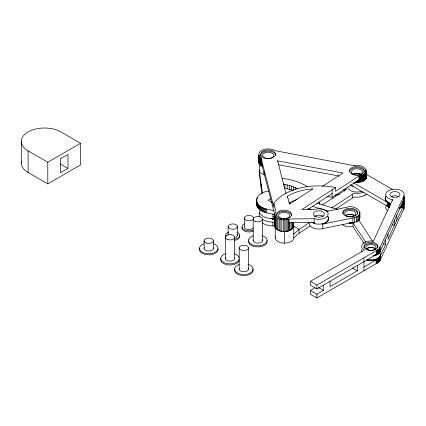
<?xml version="1.0" encoding="UTF-8"?>
<svg xmlns="http://www.w3.org/2000/svg" width="426" height="426" viewBox="0 0 426 426"><rect width="100%" height="100%" fill="white"/><g stroke="black" fill="none" stroke-linecap="round" stroke-linejoin="round"><path stroke-width="0.64" d="M272.944 225.929L272.944 222.138L274.349 222.111L274.349 225.902L272.528 225.924A13.925 8.041 0 0 1 262.272 222.931M259.205 210.353A13.925 8.041 0 0 0 272.528 218.724L272.944 218.73L272.944 213.927M275.233 237.735L275.233 226.637M284.632 243.139L284.632 231.393L285.037 231.387A9.281 5.357 0 0 0 293.338 224.364M293.802 226.089L293.802 237.836L299.073 233.246L310.091 225.977M354.15 165.703C363.495 162.876 372.814 173.819 359.049 176.034L335.491 191.38L335.491 187.589L333.563 187.2A48.734 28.137 0 0 0 317.844 185.901L314.66 186.002A48.734 28.137 0 0 0 288.402 192.078L285.979 193.276A48.734 28.137 0 0 0 274.727 202.126L273.801 203.378L275.989 211.844L274.813 214.182L274.892 226.978C278.056 233.533 291.837 233.411 293.338 225.807M326.529 211.397L346.37 207.34C355.625 203.75 367.67 214.906 352.861 217.931L322.78 224.076L323.339 223.9A9.707 5.602 0 0 0 328.276 217.388M349.075 223.006C353.234 223.272 359.661 222.084 359.933 216.999M268.518 191.178C252.799 192.989 252.975 207.414 268.529 209.438A66.823 38.58 0 0 0 273.982 210.636M373.953 255.201L373.953 255.584C376.696 255.052 380.359 253.427 380.248 250.126M399.828 207.867C402.33 207.132 405.461 204.879 404.514 201.897M356.035 181.843C359.784 181.982 365.327 181.023 366.174 176.652L366.168 170.618M256.638 202.813C255.728 209.288 263.412 212.212 268.529 213.229A66.823 38.58 0 0 0 274.6 214.544M385.221 198.457L385.722 196.636L385.392 197.728L385.392 197.35M363.948 267.038L376.621 259.684L373.373 260.611L370.971 260.797L366.866 260.243L366.866 259.865C371.318 260.968 378.166 260.68 380.168 255.749L380.173 259.919M380.168 256.132L380.072 256.479L385.61 244.535L385.61 239.226L403.726 200.044L403.262 201.067M392.538 199.714L373.362 241.159A9.281 5.362 0 0 0 362.92 243.661A9.281 5.362 0 0 0 364.406 250.131L310.405 281.346L310.405 285.138L316.923 288.897L316.923 285.106L379.007 249.013L379.933 247.719L403.901 195.917A9.281 5.362 0 0 0 397.33 189.357A9.281 5.362 0 0 0 385.967 193.154A9.281 5.362 0 0 0 392.538 199.714L392.538 200.976M314.782 287.917L310.41 290.447L310.41 294.233L316.923 297.992L378.687 262.198L379.933 260.605L403.901 208.804A9.281 5.362 0 0 0 404.04 206.37M402.282 202.158C404.295 201.061 405.563 198.255 403.96 196.29M403.726 205.348L388.006 239.353L388.006 234.05M385.61 239.226L380.168 251.202M403.726 204.97L403.901 204.634L403.901 208.804M399.583 208.271L401.92 207.158L403.262 205.998M402.655 201.296L402.98 200.997L402.98 201.381M399.583 207.888L402.98 205.928L402.98 206.306M309.537 222.553L299.073 229.454L293.802 234.044A9.281 5.357 0 0 0 293.732 233.347M331.566 208.01L354.059 193.18A11.513 6.646 0 0 0 363.415 192.217M335.97 208.894L354.059 196.972A11.513 6.646 0 0 0 366.546 194.149M335.491 187.589L301.73 209.651L314.074 209.448L318.691 208.676L322.812 209.177A9.281 5.357 0 0 1 327.168 216.456A9.281 5.357 0 0 1 314.42 218.73L289.057 218.964C284.382 220.577 277.246 220.279 274.892 215.231M307.263 209.821L332.168 193.548M322.397 186.434L343.031 172.993L277.704 160.826L277.704 162.088M327.131 196.604A44.096 25.459 0 0 1 332.168 197.334L359.049 179.825L358.458 179.894L358.458 181.79M322.29 204.853L346.375 189.442L346.04 188.958L343.367 189.554M80.61 143.306L60.918 131.932A23.206 13.398 0 0 0 28.1 131.932A23.206 13.398 0 0 0 28.1 150.884L47.792 162.253L80.61 143.306L80.61 164.905L47.792 183.856L28.1 172.487A23.206 13.398 0 0 1 21.497 161.262M67.974 168.414L60.428 172.77L60.428 158.749L67.974 154.388L67.974 168.414L60.556 164.127M270.675 198.74L268.087 200.231L272.23 202.627M274.797 218.629L273.119 219.598L270.877 218.304M316.923 288.897L376.621 254.381L375.615 254.769L375.615 255.147M310.41 290.447L316.923 294.201L323.483 290.41L323.483 285.106M357.382 265.526L357.382 270.829L330.049 286.618L330.049 281.314M364.022 195.747L364.869 195.262M287.47 196.178L289.11 195.252A44.096 25.459 0 0 1 312.199 188.867L312.924 188.819L289.451 204.113L287.47 196.178L287.47 197.446M356.253 221.477L357.196 220.987M311.688 222.292A9.745 5.629 0 0 0 320.959 224.033A9.202 5.314 0 0 0 322.78 223.698L323.339 223.522A9.707 5.602 0 0 0 327.85 216.317M374.523 255.078L375.077 254.934L375.077 255.312M365.891 242.373L352.813 222.734A9.281 5.357 0 0 1 351.04 222.974M364.113 243.427L352.813 226.525A9.281 5.357 0 0 1 342.105 224.438M326.785 196.908L328.063 196.636M335.076 195.124L339.543 194.165M309.484 222.068A9.745 5.629 0 0 0 320.959 228.959A9.202 5.314 0 0 0 322.78 228.629L352.861 222.478L349.709 222.654M272.944 218.73L274.349 218.698L274.349 216.994M289.057 222.755L314.18 222.436L313.898 222.34A9.281 5.357 0 0 1 313.392 222.143M272.944 222.138L272.528 222.138A13.925 8.041 0 0 1 262.272 219.145M282.433 178.435C291.123 179.468 299.782 181.918 307.268 186.54M283.152 184.043L291.538 186.066L297.481 188.542M278.354 164.734L339.112 176.055M354.24 165.687L274.956 150.634A9.281 5.357 0 0 0 263.295 149.67L262.783 149.861A9.281 5.357 0 0 0 258.933 155.069L258.933 163.025L260.174 164.99L262.618 166.534M293.088 190.411L284.898 188.138L284.898 184.346M259.343 163.536L259.445 171.145A9.281 5.357 0 0 0 264.045 174.687L264.583 174.846M316.912 203.154L337.594 209.422M312.471 206.344L328.302 211.142M308.115 208.815L311.273 209.773M389.018 203.287C386.952 202.435 384.827 200.54 385.221 198.079C385.024 201.056 388.155 202.803 390.642 203.495L390.642 204.794M392.048 224.678L394.428 225.466L394.423 220.162M383.235 243.741L385.61 244.535M389.018 207.079L350.651 184.98M385.945 205.146A9.745 5.629 0 0 0 387.623 206.706L389.018 207.457L389.018 202.909M366.11 174.234L392.277 189.341M353.495 182.829L387.623 202.536M352.483 268.002L357.382 270.829M310.405 281.346L316.923 285.106M318.595 287.593L323.483 290.41M293.647 225.966L299.073 229.454L299.073 233.246M272.944 216.456L275.127 217.856M258.944 163.062L258.944 155.101L259.615 156.411L260.994 157.689L273.801 207.169L273.801 203.378M358.49 219.566L372.793 241.547M259.594 175.278L259.343 170.837L262.464 192.925M274.94 215.364L260.994 161.481L261.266 165.831M277.704 160.826L285.862 193.521M259.652 172.168A9.281 5.357 0 0 0 259.333 174.591L262.022 193.841M274.892 226.978L274.813 214.182M366.126 175.954L366.174 176.652M319.479 203.884L319.292 202.132L319.292 204.027M380.248 250.504L380.226 249.774L380.232 250.855M385.205 198.447L385.221 199.192M264.04 172.035L264.045 174.687M404.679 198.079L404.679 203.362M404.615 197.712L404.615 203.729M404.514 197.35L404.514 204.091M404.37 199.9L404.37 204.448M404.183 200.252L404.183 204.805M403.96 200.598L403.96 205.146M403.901 195.917L403.901 200.087M403.726 196.253L403.513 200.747L403.513 200.369M403.694 200.934L403.726 209.139M403.395 201.258L403.395 205.806M403.06 201.573L403.06 206.12M402.687 201.871L402.655 206.605M402.282 202.808L402.304 206.887M401.92 206.78L401.92 207.158M401.846 203.724L401.846 206.972M401.505 207.036L401.505 207.414M401.377 204.624L401.377 207.222M401.063 207.276L401.063 207.654M400.887 205.508L400.887 207.457M400.594 207.499L400.594 207.877M400.365 206.376L400.365 207.675M400.099 207.707L400.099 208.085M396.819 214.986L396.819 220.29M390.078 203.319L390.078 205.268M389.54 203.122L389.54 207.025M388.523 202.68L388.539 207.217M388.059 202.425L388.07 206.967M387.623 202.158L387.623 206.706M387.218 201.871L387.218 202.249M386.845 201.573L386.845 201.951M386.51 201.258L386.51 201.636M386.206 200.934L386.206 201.312M385.945 200.598L385.945 200.976M385.722 200.257L385.722 200.635M385.535 196.988L385.535 197.366M385.535 199.9L385.535 200.284M385.392 199.544L385.392 199.922M385.285 197.712L385.285 198.09M385.285 199.182L385.285 199.56M380.226 254.7L380.226 255.078M380.072 247.378L380.072 251.548M380.072 256.095L380.072 260.265M379.933 247.719L379.933 251.894M379.933 256.441L379.933 260.605M379.758 248.054L379.758 252.229M379.758 256.777L379.758 260.941M379.545 248.385L379.545 252.554M379.545 257.102L379.545 261.271M379.294 248.704L379.294 252.874M379.294 257.421L379.294 261.591M379.007 249.013L379.007 253.182M379.007 257.73L379.007 261.899M378.687 249.311L378.687 253.481M378.687 258.028L378.687 262.198M378.336 249.599L378.336 253.768M378.336 258.316L378.336 262.485M377.947 249.87L377.947 254.04M377.947 258.587L377.947 262.757M377.532 250.126L377.537 254.295M377.537 258.843L377.537 263.012M377.154 250.312L377.09 254.535M377.154 259.029L377.09 263.252M376.919 250.445L376.919 254.615M376.919 259.168L376.919 263.332M376.621 250.589L376.621 254.759M376.621 259.306L376.621 263.476M376.126 254.583L376.126 254.961M376.131 259.509L376.131 263.678M375.077 259.86L375.077 260.238M373.373 260.233L373.373 260.611M372.186 260.371L372.186 260.749M370.971 260.414L370.971 260.797M369.763 260.371L369.763 260.749M368.57 260.233L368.57 260.611M366.136 171.321L366.136 177.003M366.062 171.667L366.062 177.349M365.923 169.575L365.923 170.842M365.945 172.013L365.945 177.695M365.764 169.239L365.764 170.501M365.79 172.349L365.79 178.036M365.599 172.684L365.599 178.366M365.37 173.009L365.37 178.691M365.103 173.323L365.103 179.011M364.805 173.627L364.805 179.314M364.47 173.92L364.47 179.607M364.102 174.202L364.102 179.884M363.948 257.943L363.948 270.824M363.703 174.463L363.703 180.15M363.277 174.713L363.277 180.4M362.819 174.948L362.819 180.629M362.34 175.161L362.34 180.848M361.839 175.358L361.839 181.045M361.312 175.533L361.312 181.22M360.769 175.693L360.769 181.375M360.21 175.826L360.21 181.513M359.933 212.068L359.895 218.101M359.635 175.943L359.635 181.625M359.485 214.251L359.485 219.177M359.267 214.597L359.267 219.523M359.049 176.034L359.049 181.721M358.388 215.577L358.388 220.503M357.851 180.576L357.851 181.838M357.249 180.597L357.249 181.865M357.196 216.44L357.196 221.366M356.711 221.222L356.711 221.605M356.253 216.93L356.253 221.861M354.64 217.526L354.64 222.452M353.079 222.676L353.079 226.467M352.861 217.931L352.861 222.857M352.494 194.203L352.494 197.989M352.233 222.542L352.233 222.92M351.61 222.606L351.61 222.984M350.976 222.644L350.976 223.027M350.342 222.665L350.342 223.043M344.645 189.277L344.645 191.173M332.168 189.756L332.168 197.334M322.78 223.698L322.78 228.629M316.923 294.201L316.923 297.992M314.18 218.65L314.18 223.197M295.585 187.616L295.585 189.511M293.605 186.806L293.605 189.964M293.338 222.489L293.301 226.856M292.907 222.574L292.907 227.883M292.177 222.878L292.177 228.842M291.538 186.066L291.538 189.858M291.134 222.409L291.134 229.705M289.818 222.473L289.818 230.434M289.392 185.411L289.392 189.203M289.057 218.964L289.057 230.711M288.285 219.252L288.285 230.999M287.177 184.836L287.177 188.627M287.172 219.523L287.172 231.275M286 219.715L286 231.462M284.797 219.816L284.797 231.563M283.583 219.821L283.583 231.568M281.783 219.662L281.783 231.414M280.074 219.305L280.074 231.052M279.014 218.959L279.014 230.711M277.598 218.304L277.598 230.051M276.426 217.5L276.426 229.247M275.547 216.578L275.547 228.325M275.303 216.206L275.303 227.953M272.747 218.453L272.747 219.779M266.554 208.905L266.554 212.696M265.584 208.649L265.584 212.441M264.647 208.362L264.647 212.153M263.742 208.042L263.742 211.828M262.879 207.686L262.879 211.472M262.469 219.198L262.469 240.418M262.144 163.935L262.144 166.316M262.054 207.297L262.054 211.083M261.692 162.508L261.692 166.081M261.276 206.876L261.276 210.668M261.138 184.373L261.138 188.164M260.994 157.689L260.994 165.65M260.872 157.604L260.872 165.565M260.547 206.429L260.547 210.22M260.504 157.327L260.504 165.283M260.174 157.034L260.174 164.99M259.876 156.725L259.876 164.686M259.876 205.955L259.876 209.746M259.615 156.411L259.615 164.367M259.386 156.086L259.386 164.042M259.253 205.454L259.253 209.246M259.2 155.751L259.2 163.712M259.045 155.41L259.045 163.371M258.688 204.938L258.688 208.724M258.188 204.395L258.188 208.186M257.746 203.836L257.746 207.627M257.373 203.261L257.373 207.052M257.048 197.818L257.048 199.08M257.059 202.675L257.059 206.466M256.819 202.078L256.819 205.864M256.638 199.022L256.644 205.263M256.537 199.634L256.537 204.65M253.188 219.198L253.188 240.418M248.48 247.889A4.643 2.678 0 0 1 241.515 250.211A4.643 2.678 0 0 1 241.515 245.568A4.643 2.678 0 0 1 248.48 247.889L248.48 269.115M244.29 218.107L244.29 226.824M239.194 247.889L239.194 269.115M237.42 226.595A4.643 2.678 0 0 1 230.455 228.916A4.643 2.678 0 0 1 230.455 224.278A4.643 2.678 0 0 1 237.42 226.595L237.42 235.312M234.609 237.266L234.609 258.486M228.134 226.595L228.134 234.689M225.322 237.266L225.322 258.486M213.378 240.791L213.378 248.374M204.091 240.791L204.091 248.374M47.792 162.253L47.792 183.856M28.1 150.884L28.1 172.487M21.3 141.411L21.3 163.009M262.469 235.78A9.281 5.357 0 0 1 264.94 243.864A9.281 5.357 0 0 1 250.717 243.864A9.281 5.357 0 0 1 253.188 235.78M266.932 240.514A9.281 5.357 0 0 1 258.433 246.904A9.281 5.357 0 0 1 248.566 241.207M248.859 240.173A9.281 5.357 0 0 1 249.034 239.833M262.224 239.561A4.643 2.678 0 0 1 258.129 243.097A4.643 2.678 0 0 1 253.273 239.897M213.378 243.731A9.281 5.357 0 0 1 215.849 251.819A9.281 5.357 0 0 1 201.626 251.819A9.281 5.357 0 0 1 204.091 243.731M213.218 247.682A4.643 2.678 0 0 1 208.735 251.052A4.643 2.678 0 0 1 204.251 247.682M217.936 248.811A9.281 5.357 0 0 1 208.431 254.865A9.281 5.357 0 0 1 199.629 248.464M247.943 264.306A9.281 5.357 0 0 1 251.202 272.374A9.281 5.357 0 0 1 236.856 272.645A9.281 5.357 0 0 1 239.194 264.471M252.804 268.865A9.281 5.357 0 0 1 243.837 275.611A9.281 5.357 0 0 1 234.87 268.865M248.124 268.087A4.643 2.678 0 0 1 244.444 271.767A4.643 2.678 0 0 1 239.236 268.763M239.167 259.189A9.281 5.357 0 0 1 224.806 262.943A9.281 5.357 0 0 1 225.322 253.848M234.609 253.848A9.281 5.357 0 0 1 239.167 257.789M239.071 260.669A9.281 5.357 0 0 1 228.155 264.881A9.281 5.357 0 0 1 220.86 258.582M234.518 257.964A4.643 2.678 0 0 1 229.662 261.165A4.643 2.678 0 0 1 225.572 257.629M253.092 228.011A4.643 2.678 0 0 1 247.73 229.417A4.643 2.678 0 0 1 244.295 226.653M253.22 219.134A4.643 2.678 0 0 1 245.376 219.832A4.643 2.678 0 0 1 247.927 215.492A4.643 2.678 0 0 1 253.411 218.804M253.166 231.153A6.96 4.02 0 0 1 245.062 231.307A6.96 4.02 0 0 1 242.202 226.925M253.166 230.013A6.96 4.02 0 0 1 243.55 229.374A6.96 4.02 0 0 1 244.338 223.804M237.064 234.289A4.643 2.678 0 0 1 234.556 237.788M228.176 234.966A4.643 2.678 0 0 1 228.49 234.289M237.016 232.127A6.96 4.02 0 0 1 239.604 236.1A6.96 4.02 0 0 1 234.577 239.199M225.95 236.1A6.96 4.02 0 0 1 228.538 232.127M239.604 235.669A6.96 4.02 0 0 1 234.577 240.333M225.828 236.712A6.96 4.02 0 0 1 225.95 235.669M328.031 219.512A9.281 5.357 0 0 1 327.535 220.524M325.997 222.026A9.281 5.357 0 0 1 325.592 222.287M323.169 223.336A9.281 5.357 0 0 1 322.62 223.485M313.898 223.096A9.281 5.357 0 0 1 313.392 222.899M289.11 202.835A44.096 25.459 0 0 1 297.273 199.421M258.933 163.025A9.281 5.357 0 0 1 259.258 160.597M315.054 216.243A5.57 3.216 0 0 1 315.331 216.104M322.397 216.083A5.57 3.216 0 0 1 322.668 216.222M260.712 155.762A7.428 4.287 0 0 1 262.746 152.423L263.092 152.226A7.428 4.287 0 0 1 271.027 151.443A7.428 4.287 0 0 1 275.537 155.293M276.74 216.259A7.428 4.287 0 0 1 276.682 215.982M276.698 215.141A7.428 4.287 0 0 1 279.067 212.446L279.435 212.265A7.428 4.287 0 0 1 284.408 211.323L284.893 211.344A7.428 4.287 0 0 1 291.506 215.796M282.757 218.73A5.57 3.216 0 0 1 279.52 213.761A5.57 3.216 0 0 1 288.716 213.82A5.57 3.216 0 0 1 285.287 218.746M284.93 218.788A5.57 3.216 0 0 1 283.476 218.804M352.6 174.458A5.57 3.216 0 0 1 361.211 174.474A5.57 3.216 0 0 0 352.888 174.452M349.501 171.524A7.428 4.287 0 0 1 357.643 167.695A7.428 4.287 0 0 1 364.283 172.397M260.041 216.861A13.925 8.041 0 0 1 259.588 212.201M362.1 191.114A9.191 5.304 0 0 1 352.936 191.53A9.191 5.304 0 0 1 347.733 187.158M309.526 208.777A37.131 21.438 0 0 1 309.185 209.693M262.538 166.129A9.281 5.357 0 0 1 262.086 165.895M261.66 165.645A9.281 5.357 0 0 1 261.266 165.379M260.568 164.809A9.281 5.357 0 0 1 260.27 164.5M293.786 237.484A9.281 5.357 0 0 1 285.037 243.134L284.43 243.145A9.281 5.357 0 0 1 275.43 236.691M283.221 231.345A9.281 5.357 0 0 1 281.453 231.094M280.335 230.823A9.281 5.357 0 0 1 279.802 230.652M279.286 230.466A9.281 5.357 0 0 1 278.796 230.258M278.332 230.035A9.281 5.357 0 0 1 277.89 229.79M275.91 228.043A9.281 5.357 0 0 1 275.697 227.713M275.398 227.031A9.281 5.357 0 0 1 275.303 226.685M308.93 208.846A37.131 21.438 0 0 1 308.53 209.752M380.248 253.049A9.281 5.357 0 0 1 377.212 258.587A9.281 5.357 0 0 1 367.223 259.274M380.493 249.945A9.281 5.357 0 0 1 373.144 255.919M358.916 220.402A9.281 5.357 0 0 1 359.017 220.748M350.438 223.011A9.281 5.357 0 0 1 349.224 223.011M290.25 203.809A5.804 3.349 0 0 1 289.675 202.11M366.53 248.821A5.586 3.227 0 0 1 367.505 248.193M367.787 248.065A5.586 3.227 0 0 1 368.724 247.735M369.054 247.65A5.586 3.227 0 0 1 372.99 247.597M373.661 247.762A5.586 3.227 0 0 1 374.294 247.975M374.587 248.097A5.586 3.227 0 0 1 375.13 248.379M375.381 248.534A5.586 3.227 0 0 1 375.61 248.699M345.795 215.439A5.57 3.216 0 0 1 354.581 215.998M357.632 213.873A7.428 4.287 0 0 1 357.595 214.156M342.813 213.985A7.428 4.287 0 0 1 349.634 209.374A7.428 4.287 0 0 1 357.622 213.314M345.449 215.78A5.57 3.216 0 0 1 354.906 215.705M327.85 216.696A9.707 5.602 0 0 1 328.084 217.036M314.521 216.355A5.804 3.349 0 0 1 323.243 216.286M366.616 176.231A9.622 5.554 0 0 1 354.586 182.323M366.19 175.171A9.622 5.554 0 0 1 366.514 175.874M366.19 174.793A9.622 5.554 0 0 1 355.199 182.024M387.623 206.322A9.745 5.629 0 0 1 386.212 205.103M351.801 185.305A9.5 5.485 0 0 1 351.296 185.097M353.442 186.194A9.5 5.485 0 0 1 350.364 185.001M361.999 251.899A9.281 5.362 0 0 1 361.86 249.466M364.134 248.262A6.96 4.02 0 0 1 364.017 247.74M364.017 247.213A6.96 4.02 0 0 1 371.413 243.464A6.96 4.02 0 0 1 377.91 247.735M404.141 203.947A9.281 5.362 0 0 1 404.04 204.294M389.289 207.505A9.281 5.362 0 0 1 386.148 204.981M387.958 210.955A9.281 5.362 0 0 1 385.732 206.727M391.324 196.62A5.107 2.95 0 0 1 398.981 196.908M404.199 199.048A9.281 5.362 0 0 1 404.04 199.746M390.301 203.346A9.281 5.362 0 0 1 389.785 203.165M389.289 202.957A9.281 5.362 0 0 1 385.972 200.092M385.834 199.751A9.281 5.362 0 0 1 385.674 199.059M366.541 249.04A5.107 2.95 0 0 1 371.126 247.565A5.107 2.95 0 0 1 375.54 249.205M263.092 151.092L262.746 151.289A7.428 4.287 0 0 0 260.712 154.627L260.771 154.904A7.428 4.287 0 0 0 272.368 157.764L272.757 157.599A7.428 4.287 0 0 0 273.748 151.459A7.428 4.287 0 0 0 263.092 151.092M264.349 153.019L264.088 153.163A5.57 3.216 0 0 0 262.56 155.671L262.602 155.879A5.57 3.216 0 0 0 271.303 158.025L271.596 157.897A5.57 3.216 0 0 0 272.336 153.296A5.57 3.216 0 0 0 264.349 153.019M279.435 211.126L279.067 211.307A7.428 4.287 0 0 0 277.283 216.195A7.428 4.287 0 0 0 284.733 218.74L285.212 218.708A7.428 4.287 0 0 0 291.512 214.379A7.428 4.287 0 0 0 284.893 210.21L284.408 210.188A7.428 4.287 0 0 0 279.435 211.126M255.249 221.424A4.643 2.678 0 0 0 262.459 219.374A4.643 2.678 0 0 0 255.776 216.797A4.643 2.678 0 0 0 255.249 221.424M206.157 243.022A4.643 2.678 0 0 0 213.367 240.967A4.643 2.678 0 0 0 206.685 238.39A4.643 2.678 0 0 0 206.157 243.022M227.388 239.492A4.643 2.678 0 0 0 234.598 237.442A4.643 2.678 0 0 0 227.915 234.864A4.643 2.678 0 0 0 227.388 239.492M352.952 174.458A7.428 4.287 0 0 0 364.315 170.975A7.428 4.287 0 0 0 353.415 167.035A7.428 4.287 0 0 0 352.952 174.458M315.975 216.77A5.57 3.216 0 0 0 324.458 214.118A5.57 3.216 0 0 0 316.23 211.205A5.57 3.216 0 0 0 315.975 216.77M353.937 174.687A5.57 3.216 0 0 0 362.457 172.077A5.57 3.216 0 0 0 354.283 169.117A5.57 3.216 0 0 0 353.937 174.687M346.173 216.11A7.428 4.287 0 0 0 357.632 212.739A7.428 4.287 0 0 0 346.844 208.692A7.428 4.287 0 0 0 346.173 216.11M347.339 216.381A5.57 3.216 0 0 0 355.785 213.687A5.57 3.216 0 0 0 347.525 210.811A5.57 3.216 0 0 0 347.339 216.381M367.1 249.684A6.96 4.02 0 0 0 377.91 246.601A6.96 4.02 0 0 0 367.883 242.735A6.96 4.02 0 0 0 367.1 249.684M368.133 249.929A5.107 2.95 0 0 0 376.062 247.666A5.107 2.95 0 0 0 368.703 244.833A5.107 2.95 0 0 0 368.133 249.929M392.101 196.988A5.107 2.95 0 0 0 400.03 194.725A5.107 2.95 0 0 0 392.671 191.892A5.107 2.95 0 0 0 392.101 196.988"/></g></svg>
